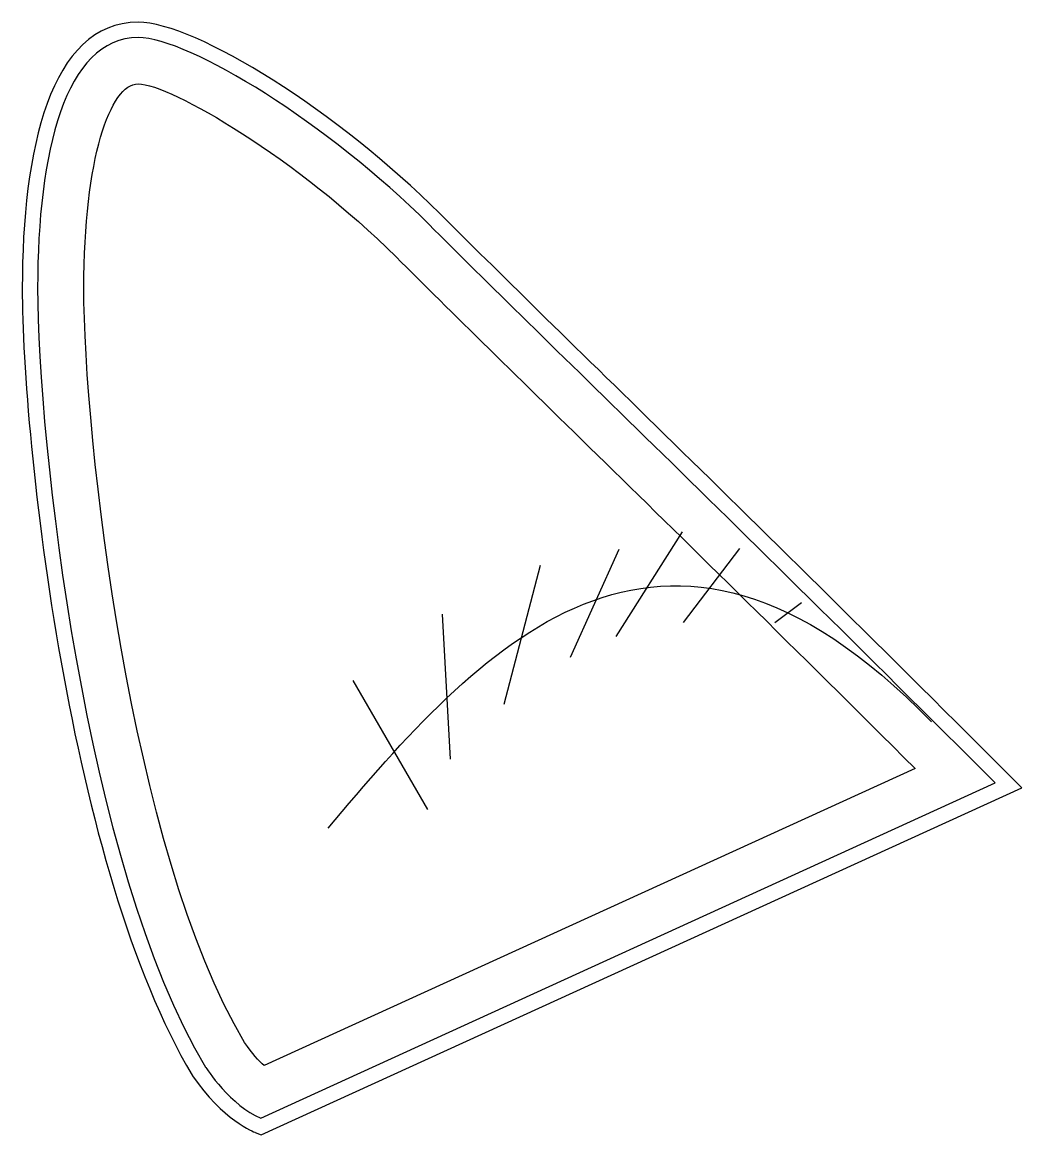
# Model space of a CAD drawing. Header units: millimetres. Extents: x 0 to 52, y 0 to 57.8.
import ezdxf

# ---------------------------------------------------------------- set-up
doc = ezdxf.new("R2010")
doc.units = ezdxf.units.MM
doc.layers.get('0').update_dxf_attribs({"linetype": 'CONTINUOUS'})

msp = doc.modelspace()

# ---------------------------------------------------------------- linework, layer by layer
at = {"color": 7}
for points in [[(6.052267, 57.84636)], [(6.052267, 54.646288)]]:
    msp.add_lwpolyline(points, close=True, dxfattribs=at)
for points in [[(34.312641, 31.358013), (30.87455, 25.919625)], [(31.03169, 30.445353), (28.494053, 24.837992)], [(37.305601, 30.492089), (34.373518, 26.658417)], [(26.933036, 29.610652), (25.058701, 22.388666)], [(40.517578, 27.680471), (39.125968, 26.637597)], [(21.854699, 27.083394), (22.263999, 19.555208)], [(17.202039, 23.641537), (21.090358, 16.929072)], [(12.13293, 0.157064), (12.447002, 0.03577), (51.961427, 18.06895), (51.146441, 18.883936)], [(46.428142, 19.060972), (12.605962, 3.625788)], [(12.420926, 0.903352), (50.580648, 18.318349)], [(8.868588, 3.133131), (8.87711, 3.118937), (8.886148, 3.105259)]]:
    msp.add_lwpolyline(points, dxfattribs=at)
for points in [[(6.052267, 57.84636), (1.47437, 57.84636), (0.033035, 51.188299), (0.033035, 44.03134)], [(21.72049, 47.913491), (16.503769, 53.130212), (9.071491, 57.84636), (6.052267, 57.84636)], [(6.052164, 57.046239), (2.259975, 57.046239), (0.83295, 51.087085), (0.83295, 44.031237)], [(21.154851, 47.34775), (15.975277, 52.527324), (8.734443, 57.046239), (6.052164, 57.046239)], [(3.233107, 44.03134), (3.233107, 50.783796), (4.617235, 54.646288), (6.052267, 54.646288)], [(6.052267, 54.646288), (7.723689, 54.646288), (14.38964, 50.71882), (19.457729, 45.650731)], [(51.146441, 18.883936), (37.098177, 32.9322), (27.726267, 41.907714), (21.72049, 47.913491)], [(50.580648, 18.318349), (36.535016, 32.363981), (27.166857, 41.335744), (21.154851, 47.34775)], [(19.457729, 45.650731), (25.105599, 40.002861), (33.832773, 31.612208), (46.428142, 19.060972)], [(0.033035, 44.03134), (0.033035, 36.113184), (2.473183, 13.747354), (8.868588, 3.133131)], [(0.83295, 44.031237), (0.83295, 36.195809), (3.264178, 13.98442), (9.553662, 3.545992)], [(11.582971, 4.831492), (5.631146, 14.763181), (3.233107, 36.45566), (3.233107, 44.03134)], [(15.932616, 15.973509), (23.583234, 25.085113), (33.205314, 36.03656), (47.271466, 21.48612)], [(12.605962, 3.625788), (12.320233, 3.880473), (11.977607, 4.240513), (11.582971, 4.831492)], [(9.553662, 3.545992), (9.553662, 3.545992), (10.914621, 1.484733), (12.420926, 0.903352)], [(8.886148, 3.105259), (10.395933, 0.818423), (12.13293, 0.157064), (12.13293, 0.157064)]]:
    msp.add_open_spline(points, degree=3, dxfattribs=at)

doc.saveas('drawing.dxf')
